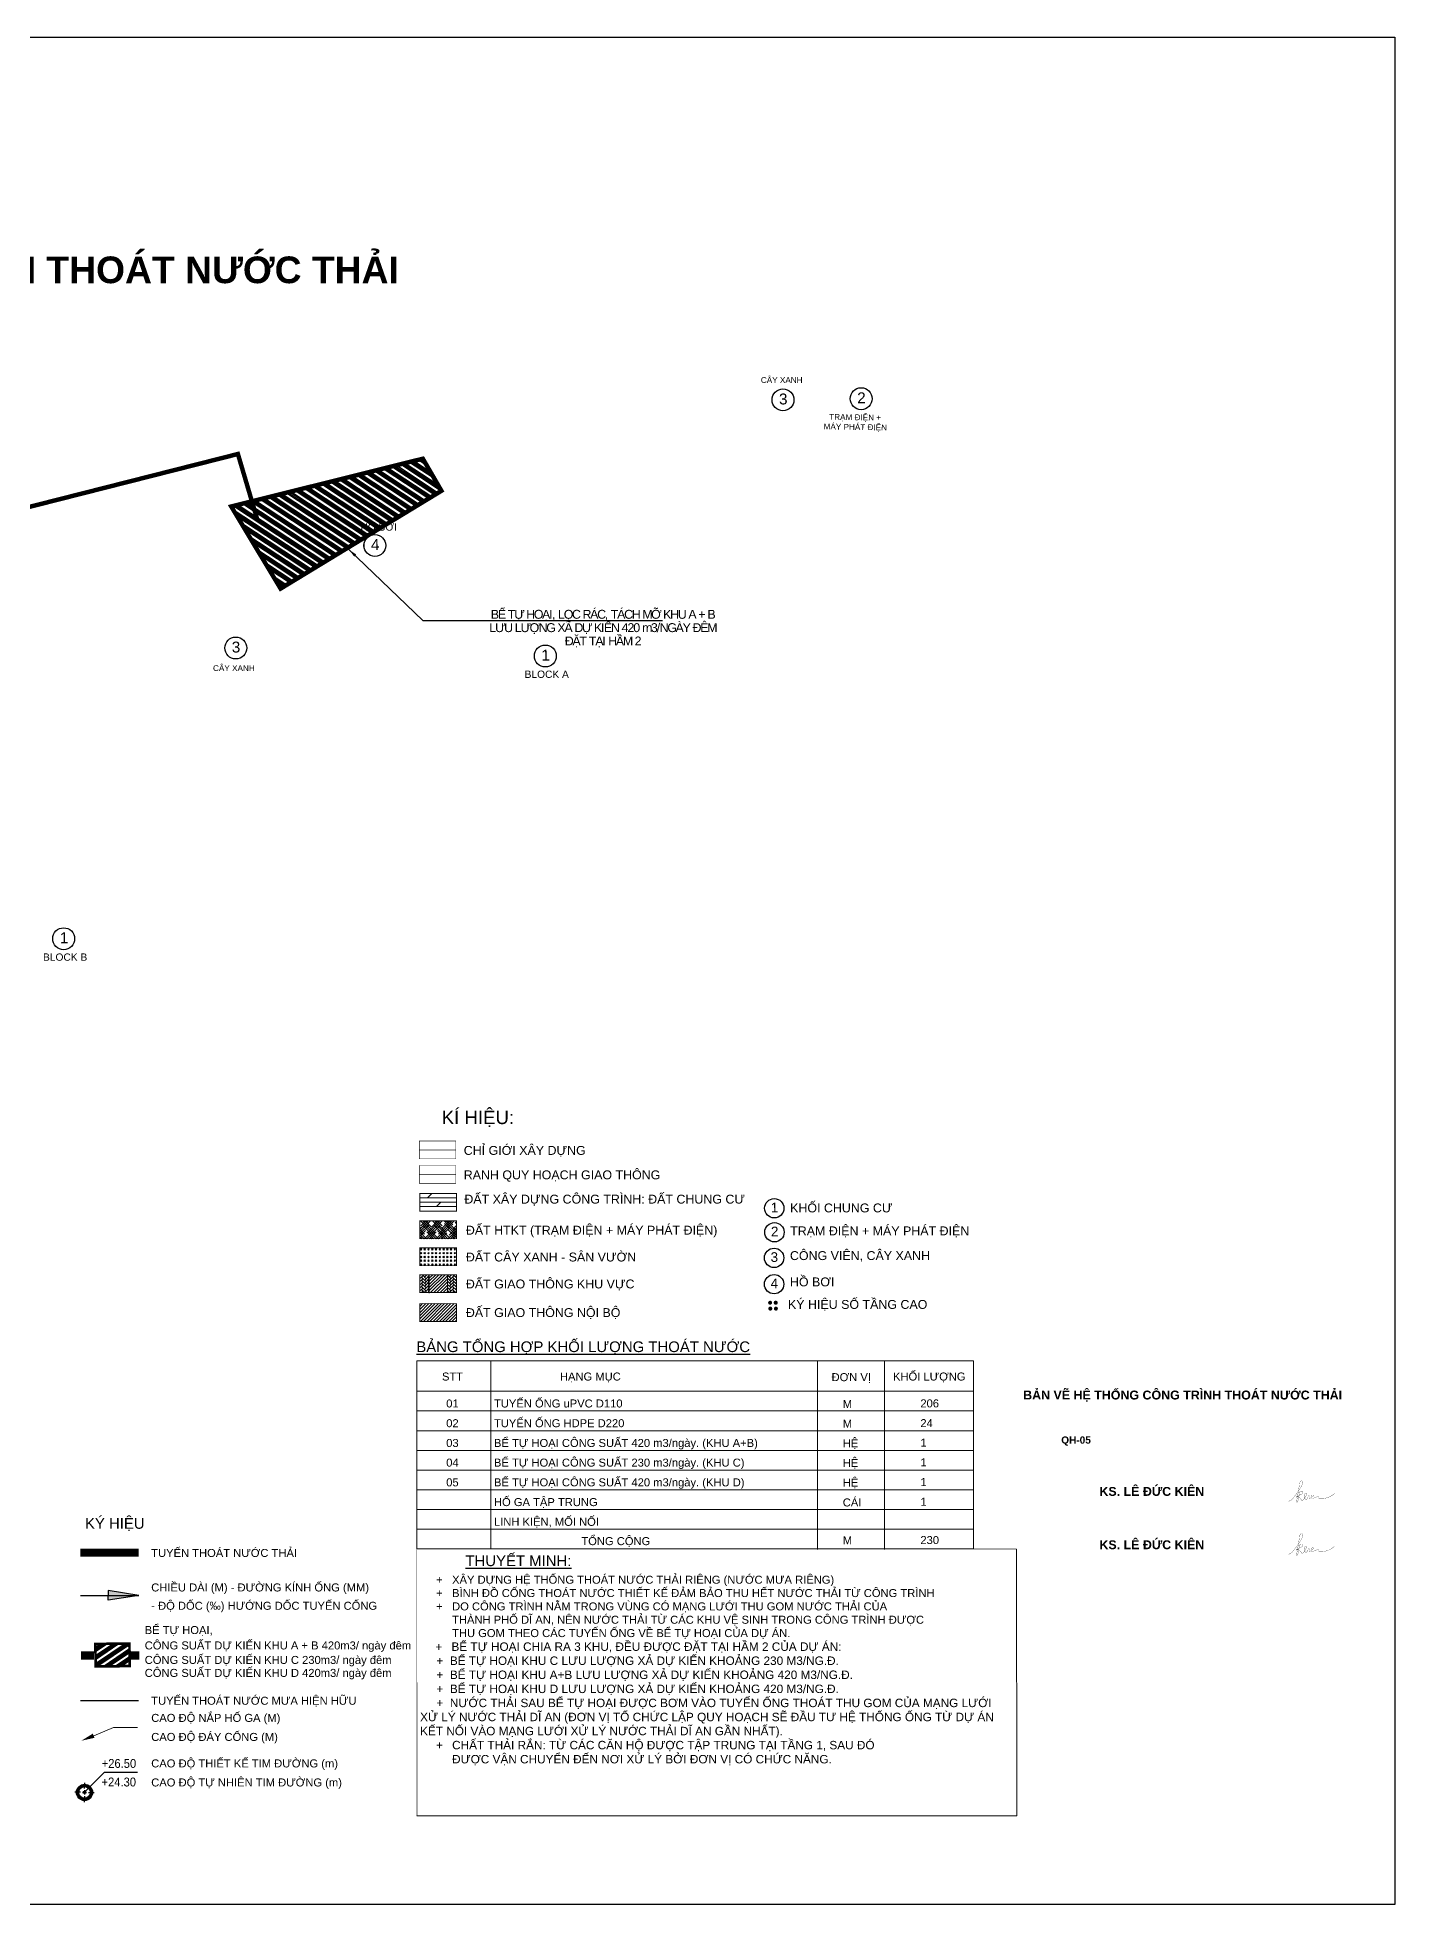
# Model space of a CAD drawing. Header units: metres. Extents: x 612567 to 612864, y 1207716 to 1207926.
# Drawn here: x 612710.9 to 612863.5, y 1207715.5 to 1207925.5 of the extents above; entities that cross this region are included whole.
import ezdxf
from ezdxf.enums import TextEntityAlignment as Align

# ---------------------------------------------------------------- set-up
doc = ezdxf.new("R2010")
doc.units = ezdxf.units.M
doc.header["$MEASUREMENT"] = 0
doc.set_wipeout_variables(frame=1)
for name, pattern in [('3-1', [4, 3, -1]), ('ACAD_ISO02W100', [15, 12, -3]), ('Dash', [6.35, 3.175, -3.175]), ('DASHDOT', [1, 0.5, -0.25, 0, -0.25]), ('DASHDOT2', [0.5, 0.25, -0.125, 0, -0.125]), ('DASHDOTX2', [2, 1, -0.5, 0, -0.5]), ('HIDDEN2', [4.7625, 3.175, -1.5875])]:
    doc.linetypes.add(name, pattern=pattern)
for name, color, linetype in [('0-Frame-text', 7, 'Continuous'), ('02-TEXT', 7, 'Continuous'), ('3_Heavy line', 3, 'Continuous'), ('5L', 1, 'Continuous'), ('@.TUYEN TN MƯA', 4, 'DASHDOT'), ('@.TUYEN TN THAI', 7, 'DASHDOTX2'), ('BO VIA', 7, 'Continuous'), ('CD-LINE', 1, 'Continuous'), ('CHU', 7, 'Continuous'), ('GT-MCN', 7, 'Continuous'), ('KHUNG LUI CONG TRINH', 7, 'Continuous'), ('MuiTen', 255, 'Continuous'), ('TAD - TEXT', 7, 'Continuous'), ('Text_GT', 4, 'Continuous'), ('TT.TAD - LANDMARK', 6, 'Continuous'), ('TT.TAD - LANDSCAPE - HATCH', 254, 'Continuous'), ('XREF-KHUNG A2-Songhong$0$TEXT KHUNG', 7, 'Continuous')]:
    doc.layers.add(name, color=color, linetype=linetype)
for name, color, linetype, lineweight in [('00-HACTH', 8, 'Continuous', 5), ('CDDinh', 1, 'Continuous', 15), ('E-04', 252, '04DH', 5), ('GACH LAT', 8, 'Continuous', 5), ('IfcAnnotation', 7, 'Continuous', 5), ('Level 3', 7, 'Continuous', 0), ('QH', 5, '3-1', 30), ('QH_DAT_Cayxanhhanche', 94, 'ACAD_ISO02W100', 13), ('QH_DAT_CTHTKT_DuongGT', 251, 'ACAD_ISO02W100', 20), ('QH_DAT_CTHTKT_Hatangkhac', 199, 'ACAD_ISO02W100', 9), ('QH_DAT_NO_Nhaochungcu', 40, 'ACAD_ISO02W100', 13), ('QHDH_DAT_CTHTKT_DuongGT_CH', 251, 'ACAD_ISO02W100', 20)]:
    doc.layers.add(name, color=color, linetype=linetype, lineweight=lineweight)
doc.styles.add('arial', font='arial.ttf')
doc.styles.add('Khung ten 25062008$0$arial', font='arialbd.ttf', dxfattribs={"height": 2.5})
doc.styles.get("Standard").update_dxf_attribs({"font": 'arial.ttf'})
doc.styles.add('VNIHC', font='')
doc.styles.add('XREF-KHUNG A2-Songhong$0$XR KHUNG 4TO A0 NOI DAI$0$Khung ten 25062008$0$arial', font='arialbd.ttf', dxfattribs={"height": 2.5})
doc.styles.get('VNIHC').set_extended_font_data('VNI-Helve-Condense')
doc.linetypes.add('04DH', pattern='A,15.184282,-3.785163,0.245393,-3.754607,0.245393,-3.785163,15.184282,-3.88722,["0,4kV",VNIHC,S=6,R=0,X=0,Y=-3],-22.15922', length=68.230723)
doc.linetypes.add('TRACKS', pattern='A,0.15,[130,ltypeshp.shx,S=0.25,R=0,X=0,Y=0],0.15', length=0.3)
doc.dimstyles.get("Standard").update_dxf_attribs({"dimtxt": 0.18, "dimasz": 0.18, "dimexe": 0.18, "dimexo": 0.0625, "dimgap": 0.09, "dimtad": 0, "dimtih": 1, "dimtoh": 1, "dimdec": 4, "dimzin": 0, "dimdsep": 46, "dimtxsty": 'Standard', "dimcen": 0.09, "dimadec": 0, "dimazin": 0, "dimtfac": 1, "dimtdec": 4, "dimtofl": 0, "dimtmove": 0, "dimatfit": 3, "dimfxl": 1, "dimtolj": 1, "dimtzin": 0, "dimarcsym": 0})
pattern_1 = [(45, (-613713.7546, -1204723.17035), (-0.176776695297, 0.176776695297), [])]
pattern_2 = [(45, (-194.52898, -2.8142), (0, 0.34745427), [0.7370618, -0.2456873]), (135, (-194.35525, -2.64048), (3e-17, 0.34745427), [0.7370618, -0.2456873])]

# ---------------------------------------------------------------- blocks, each defined once
blk = doc.blocks.new('TEN HANG MUC')
at = {"color": 6}
blk.add_wipeout([(2345, 1911), (1660, 2528), (786, 2917), (19, 3016), (-923, 2865), (-1651, 2509), (-2252, 1976), (-2569, 1533), (-2837, 936), (-2949, 453), (-2970, -243), (-2929, -539), (-2770, -1090), (-2597, -1452), (-2206, -1997), (-1798, -2371), (-1275, -2690), (-877, -2847), (-443, -2948), (19, -2984), (679, -2910), (1121, -2774), (1620, -2521), (2070, -2173), (2418, -1785), (2615, -1487), (2815, -1069), (2950, -625), (3019, 16), (2939, 706), (2780, 1190), (2523, 1668)], dxfattribs=at).dxf.layer = '02-TEXT'
at = {"layer": '02-TEXT', "color": 6}
blk.add_circle((19, 16), 3000, dxfattribs=at)
at = {"layer": '02-TEXT', "color": 6, "linetype": 'Continuous', "style": 'arial'}
blk.add_attdef('A', text='', height=3000, dxfattribs=at).set_placement((100, -1243), align=Align.CENTER)
blk = doc.blocks.new('5E45666')
at = {"layer": 'GACH LAT'}
h = blk.add_hatch(dxfattribs=at)
h.set_pattern_fill('AR-HBONE', color=256, scale=0.002418)
h.set_pattern_definition(pattern_2)
h.paths.add_polyline_path([(2.99, 13.91), (1.98, 13.91), (1.98, 11.91), (2.99, 11.91)])
h = blk.add_hatch(dxfattribs=at)
h.set_pattern_fill('AR-HBONE', color=256, scale=0.002418)
h.set_pattern_definition(pattern_2)
h.paths.add_polyline_path([(6.04, 13.91), (5.03, 13.91), (5.03, 11.91), (6.04, 11.91)])
at = {"layer": 'QH_DAT_Cayxanhhanche'}
h = blk.add_hatch(dxfattribs=at)
h.set_pattern_fill('GOST_GLASS', color=256, scale=0.05)
h.set_pattern_definition([(45, (-613713.7546, -1204723.17035), (0.42426406871, 0), [0.25, -0.35]), (45, (-613713.64853, -1204723.17035), (0.42426406871, 0), [0.1, -0.5]), (45, (-613713.7546, -1204723.06428), (0.42426406871, 0), [0.1, -0.5])])
h.paths.add_polyline_path([(6.04, 14.93), (1.93, 14.93), (1.93, 16.94), (6.04, 16.94)])
at = {"layer": 'QH_DAT_CTHTKT_DuongGT', "linetype": 'Continuous'}
h = blk.add_hatch(dxfattribs=at)
h.set_pattern_fill('ANSI31', color=256, scale=2)
h.set_pattern_definition(pattern_1)
h.paths.add_polyline_path([(2.99, 13.91), (2.99, 11.91), (5.03, 11.91), (5.03, 13.91)])
h = blk.add_hatch(dxfattribs=at)
h.set_pattern_fill('ANSI31', color=256, scale=2)
h.set_pattern_definition(pattern_1)
h.paths.add_polyline_path([(1.93, 10.66), (1.93, 8.65), (6.04, 8.65), (6.04, 10.66)])
at = {"layer": 'QH_DAT_CTHTKT_Hatangkhac', "linetype": 'Continuous', "ltscale": 0.01}
h = blk.add_hatch(dxfattribs=at)
h.set_pattern_fill('HOUND', color=256, scale=3, angle=45)
h.set_pattern_definition([(45, (-613713.7546, -1204720.14355), (0.397747564417, 0.662912607362), [3, -1.5]), (135, (-613713.7546, -1204720.14355), (0.397747564417, -0.662912607362), [3, -1.5])])
h.paths.add_polyline_path([(6.04, 17.96), (1.93, 17.96), (1.93, 19.96), (6.04, 19.96)])
at = {"layer": 'QH_DAT_NO_Nhaochungcu', "linetype": 'Continuous'}
h = blk.add_hatch(dxfattribs=at)
h.set_pattern_fill('DOLMIT', color=256, scale=2, style=0)
h.set_pattern_definition([(0, (-613713.7546, -1204721.4754), (0, 0.5), []), (45, (-613713.7546, -1204721.4754), (-0.9999999983, 0.9999999983), [0.7071067812, -1.4142135624])])
h.paths.add_polyline_path([(6.04, 21.04), (1.93, 21.04), (1.93, 23.05), (6.04, 23.05)])
at = {"color": 4, "linetype": 'Continuous', "ltscale": 5, "const_width": 0.227, "elevation": 11.55, "flags": 128}
for points in [[(41.21, 10.77, 1), (41.43, 10.75, 1)], [(41.84, 10.77, 1), (42.07, 10.75, 1)], [(41.23, 10.11, 1), (41.45, 10.09, 1)], [(41.86, 10.1, 1), (42.08, 10.09, 1)]]:
    blk.add_lwpolyline(points, format="xyb", close=True, dxfattribs=at)
at = {"layer": '00-HACTH', "elevation": -0.2}
for points in [[(2.99, 13.85), (2.99, 11.85)], [(5.03, 13.91), (5.03, 11.91)]]:
    blk.add_lwpolyline(points, dxfattribs=at)
at = {"layer": 'KHUNG LUI CONG TRINH', "linetype": 'Dash', "lineweight": 25, "ltscale": 0.1, "const_width": 0.1}
blk.add_lwpolyline([(1.86, 27.94), (5.97, 27.94)], dxfattribs=at)
at = {"layer": 'QH', "linetype": 'ACAD_ISO02W100', "ltscale": 0.1, "const_width": 0.106}
blk.add_lwpolyline([(1.86, 25.2), (5.97, 25.2)], dxfattribs=at)
at = {"layer": 'QH_DAT_Cayxanhhanche', "ltscale": 0.075, "const_width": 0.1}
blk.add_lwpolyline([(6.04, 14.93), (1.93, 14.93), (1.93, 16.94), (6.04, 16.94)], close=True, dxfattribs=at)
at = {"layer": 'QH_DAT_CTHTKT_Hatangkhac', "ltscale": 0.075, "const_width": 0.1, "elevation": 0.2}
blk.add_lwpolyline([(6.04, 17.96), (1.93, 17.96), (1.93, 19.96), (6.04, 19.96)], close=True, dxfattribs=at)
at = {"layer": 'QH_DAT_NO_Nhaochungcu', "linetype": 'HIDDEN2', "ltscale": 0.3, "const_width": 0.1}
blk.add_lwpolyline([(6.04, 21.04), (1.93, 21.04), (1.93, 23.05), (6.04, 23.05)], close=True, dxfattribs=at)
at = {"layer": 'QHDH_DAT_CTHTKT_DuongGT_CH', "ltscale": 0.05, "const_width": 0.1, "elevation": -0.2}
for points in [[(6.04, 11.91), (1.93, 11.91), (1.93, 13.91), (6.04, 13.91)], [(6.04, 8.65), (1.93, 8.65), (1.93, 10.66), (6.04, 10.66)]]:
    blk.add_lwpolyline(points, close=True, dxfattribs=at)
at = {"layer": 'TT.TAD - LANDSCAPE - HATCH', "color": 0, "linetype": 'Continuous', "const_width": 0.0605}
for points in [[(5.97, 26.94), (1.86, 26.94), (1.86, 28.94), (5.97, 28.94)], [(5.97, 24.19), (1.86, 24.19), (1.86, 26.2), (5.97, 26.2)]]:
    blk.add_lwpolyline(points, close=True, dxfattribs=at)
at = {"layer": 'TT.TAD - LANDMARK', "linetype": 'Continuous', "xscale": 0.0003627272727272727, "yscale": 0.0003627272727272727, "zscale": 0.0003627272727272727, "rotation": 0.8617172174704556}
for p, values in [((41.78, 21.38, 11.55), {'A': '1'}), ((41.76, 15.8, 11.55), {'A': '3'})]:
    blk.add_blockref('TEN HANG MUC', p, dxfattribs=at).add_auto_attribs(values)
at = {"layer": 'TAD - TEXT', "linetype": 'Continuous', "ltscale": 5, "style": 'arial'}
for s, p in [('CHỈ GIỚI XÂY DỰNG', (6.86, 27.39)), ('RANH QUY HOẠCH GIAO THÔNG', (6.86, 24.64)), ('ĐẤT HTKT (TRẠM ĐIỆN + MÁY PHÁT ĐIỆN)', (7.1, 18.42)), ('ĐẤT CÂY XANH - SÂN VƯỜN', (7.1, 15.4, -0.2)), ('ĐẤT GIAO THÔNG KHU VỰC', (7.1, 12.37, -0.2)), ('KÝ HIỆU SỐ TẦNG CAO', (43.33, 10.07, 11.55)), ('ĐẤT GIAO THÔNG NỘI BỘ', (7.1, 9.15, -0.2))]:
    blk.add_text(s, height=1, dxfattribs=at).set_placement(p)
at = {"layer": 'TAD - TEXT', "linetype": 'Continuous', "ltscale": 5, "attachment_point": 1, "style": 'arial'}
for s, insert, char_height, width in [('KÍ HIỆU: ', (4.38, 32.35), 1.5, 30.7682), ('ĐẤT XÂY DỰNG CÔNG TRÌNH: ĐẤT CHUNG CƯ ', (6.93, 22.91), 1, 33.6819)]:
    blk.add_mtext(s, dxfattribs=dict(at, insert=insert, char_height=char_height, width=width))
at = {"layer": 'TT.TAD - LANDMARK', "linetype": 'Continuous', "xscale": 0.0003627272727272727, "yscale": 0.0003627272727272727, "zscale": 0.0003627272727272727, "rotation": 0.8617172174704556}
blk.add_blockref('TEN HANG MUC', (41.76, 12.84, 11.55), dxfattribs=at).add_auto_attribs({'A': '4'})
at = {"layer": 'TAD - TEXT', "linetype": 'Continuous', "ltscale": 5, "style": 'arial'}
for s, p in [('KHỐI CHUNG CƯ', (43.57, 20.92, 11.55)), ('CÔNG VIÊN, CÂY XANH', (43.55, 15.56, 11.55))]:
    blk.add_text(s, height=1, dxfattribs=at).set_placement(p)
at = {"layer": 'TT.TAD - LANDMARK', "linetype": 'Continuous', "xscale": 0.0003627272727272727, "yscale": 0.0003627272727272727, "zscale": 0.0003627272727272727, "rotation": 0.8617172174704556}
blk.add_blockref('TEN HANG MUC', (41.8, 18.68, 11.55), dxfattribs=at).add_auto_attribs({'A': '2'})
at = {"layer": 'TAD - TEXT', "linetype": 'Continuous', "ltscale": 5, "style": 'arial'}
blk.add_text('HỒ BƠI', height=1, dxfattribs=at).set_placement((43.55, 12.6, 11.55))
blk.add_text('TRẠM ĐIỆN + MÁY PHÁT ĐIỆN', height=1, dxfattribs=at).set_placement((43.58, 18.34, 11.55))
blk = doc.blocks.new('dinh')
at = {"linetype": 'Continuous'}
h = blk.add_hatch(color=8, dxfattribs=at)
h.paths.add_polyline_path([(-2.3, 0), (-1.66, 0, -0.414214), (0, 1.66), (0, 2.3, 0.414214)])
h.paths.add_polyline_path([(0, -1.66), (0, -2.3, 0.414214), (2.3, 0), (1.66, 0, -0.414214)])
h = blk.add_hatch(color=170, dxfattribs=at)
edge = h.paths.add_edge_path()
edge.add_arc((0, 0), 0.356, 0, 360)
at = {"layer": 'Text_GT', "linetype": 'Continuous'}
for points in [[(-1.66, 0), (-2.3, 0, 0.414214), (0, -2.3), (0, -1.66, -0.414214)], [(1.66, 0), (2.3, 0, 0.414214), (0, 2.3), (0, 1.66, -0.414214)]]:
    blk.add_hatch(color=8, dxfattribs=at).paths.add_polyline_path(points)
at = {"linetype": 'Continuous'}
blk.add_circle((0, 0), 0.356, dxfattribs=at)
at = {"layer": 'Text_GT', "ltscale": 0.5}
for p, q in [((-1.11, 0), (-2.76, 0)), ((-0.6, 0), (0.6, 0)), ((0, 1.11), (0, 2.76)), ((0, 0.6), (0, -0.6)), ((1.11, 0), (2.76, 0)), ((0, -1.11), (0, -2.76))]:
    blk.add_line(p, q, dxfattribs=at)
at = {"layer": 'Text_GT', "color": 170, "linetype": 'Continuous', "const_width": 0.12, "flags": 128}
blk.add_lwpolyline([(-2.3, 0, 1), (2.3, 0, 1)], format="xyb", close=True, dxfattribs=at)
at = {"layer": 'Text_GT', "color": 1, "ltscale": 0.5}
blk.add_circle((0, 0), 2.3, dxfattribs=at)
at = {"layer": 'Text_GT', "color": 10, "ltscale": 0.5}
blk.add_circle((0, 0), 1.66, dxfattribs=at)
blk = doc.blocks.new('DDSFGFD')
at = {"layer": '@.TUYEN TN THAI', "linetype": 'Continuous', "ltscale": 2}
h = blk.add_hatch(dxfattribs=at)
h.set_pattern_fill('ANSI34', color=170, scale=6.78334, angle=-101.866)
h.set_pattern_definition([(303.13401271, (-7684637.783, 5471347.116), (4.2602481953, 2.780826025), []), (303.13401271, (-7684638.03, 5471345.9423), (4.2602481953, 2.780826025), []), (303.13401271, (-7684638.2764, 5471344.769), (4.2602481953, 2.780826025), []), (303.13401271, (-7684638.523, 5471343.5953), (4.2602481953, 2.780826025), [])])
h.paths.add_polyline_path([(433579.8, 1203024.1), (433579.8, 1203050.1), (433562.6, 1203050.1), (433562.6, 1203024.1)])
at = {"color": 170, "linetype": 'DASHDOT2', "ltscale": 3, "const_width": 2}
blk.add_lwpolyline([(433562.6, 1203050.1), (433562.6, 1203024.1), (433579.8, 1203024.1), (433579.8, 1203050.1)], close=True, dxfattribs=at)
blk = doc.blocks.new('fbf')
at = {"layer": 'TT.TAD - LANDMARK', "linetype": 'Continuous', "xscale": 0.0004103999999999999, "yscale": 0.0004103999999999999, "zscale": 0.0004103999999999999, "rotation": 0.8617172174704556}
for p, values in [((614222.44, 1204892.22), {'A': '3'}), ((614231.23, 1204892.35, 98), {'A': '2'}), ((614176.54, 1204875.84, 98), {'A': '4'}), ((614160.89, 1204864.32), {'A': '3'}), ((614195.71, 1204863.42, 98), {'A': '1'}), ((614141.54, 1204831.62, 98), {'A': '1'})]:
    blk.add_blockref('TEN HANG MUC', p, dxfattribs=at).add_auto_attribs(values)
at = {"layer": 'TAD - TEXT', "linetype": 'Continuous', "ltscale": 5, "style": 'arial'}
for s, height, p in [('CÂY XANH', 0.657, (614219.96, 1204894.13, 78.4)), ('HỒ BƠI', 0.821, (614174.92, 1204877.52, 98)), ('CÂY XANH', 0.657, (614158.34, 1204861.73, 78.4)), ('BLOCK A', 0.821, (614193.39, 1204860.96, 98)), ('BLOCK B', 0.821, (614139.22, 1204829.15, 98))]:
    blk.add_text(s, height=height, dxfattribs=at).set_placement(p)
at = {"layer": 'TAD - TEXT', "insert": (614224.02, 1204890.71), "char_height": 0.6566, "width": 13.0364, "attachment_point": 1, "rotation": 359.056, "style": 'arial'}
blk.add_mtext('\\pi3.63656;TRẠM ĐIỆN +\\P\\pi3.02202;MÁY PHÁT ĐIỆN', dxfattribs=at)
blk = doc.blocks.new('HỆ THỐNG NƯỚC THẢI')
at = {"layer": '@.TUYEN TN THAI', "linetype": 'Continuous', "ltscale": 2}
h = blk.add_hatch(dxfattribs=at)
h.set_pattern_fill('ANSI34', color=170, angle=-78.3651092)
h.paths.add_polyline_path([(612732.66, 1207872.76), (612754.21, 1207878.13), (612756.3, 1207874.52), (612738.21, 1207863.52)])
h.paths.add_polyline_path([(612613.72, 1207782.87), (612619.9, 1207784.45), (612622.72, 1207773.4), (612615.39, 1207771.48)])
h.paths.add_polyline_path([(612611.09, 1207798.08), (612617.44, 1207799.62), (612621.03, 1207785.07), (612613.61, 1207783.27)])
at = {"layer": '@.TUYEN TN THAI', "color": 170, "const_width": 0.5, "flags": 128}
blk.add_lwpolyline([(612735.61, 1207871.22), (612733.41, 1207878.66), (612607.23, 1207846.66)], dxfattribs=at)
at = {"layer": '@.TUYEN TN THAI', "color": 170, "const_width": 0.5, "elevation": 0, "flags": 128}
blk.add_lwpolyline([(612732.66, 1207872.76), (612754.21, 1207878.13), (612756.3, 1207874.52), (612738.21, 1207863.52)], close=True, dxfattribs=at)
at = {"layer": 'E-04', "color": 7, "insert": (612774.43, 1207859.02), "char_height": 1, "width": 39.8939, "attachment_point": 5, "line_spacing_factor": 0.9, "style": 'arial', "bg_fill": 2}
blk.add_mtext('{\\T0.8;BỂ TỰ HOẠI, LỌC RÁC, TÁCH MỠ KHU A + B\\PLƯU LƯỢNG XÃ DỰ KIẾN 420 m3/NGÀY ĐÊM\\PĐẶT TẠI HẦM 2}', dxfattribs=at)
at = {"color": 7, "linetype": 'ByBlock'}
blk.add_leader([(612745.89, 1207867.92), (612754.22, 1207859.93), (612781.15, 1207859.93)], dimstyle='Standard', override={"dimasz": 1}, dxfattribs=at)

msp = doc.modelspace()

# ---------------------------------------------------------------- linework, layer by layer
at = {"layer": '3_Heavy line', "color": 160, "linetype": 'Continuous', "const_width": 0.0252, "flags": 128}
for points in [[(612851.59, 1207760.88, 0.044334), (612851.85, 1207761, 0.075255), (612851.98, 1207761.11, 0.004913), (612852.17, 1207761.33, 0.018079), (612852.22, 1207761.39, 0.002496), (612852.44, 1207761.69, 0.006902), (612852.52, 1207761.8, 0.001748), (612852.6, 1207761.92, -0.00117), (612852.73, 1207762.11, -0.007074), (612852.85, 1207762.28, 0.006492), (612852.98, 1207762.47, 0.051453), (612853.04, 1207762.57, 0.025534), (612853.12, 1207762.8, 0.058303), (612853.15, 1207762.95, 0.064226), (612853.14, 1207763.08, 0.108536), (612853.09, 1207763.18, 0.245903), (612853.05, 1207763.2, 0.152752), (612853, 1207763.19, 0.0745), (612852.93, 1207763.12, 0.043187), (612852.84, 1207762.98, 0.078272), (612852.81, 1207762.89, 0.018115), (612852.79, 1207762.71, -0.017687), (612852.77, 1207762.53, -0.000619), (612852.68, 1207761.96, -0.002945), (612852.66, 1207761.84, -0.000393), (612852.62, 1207761.63, 0.000329), (612852.58, 1207761.38, 0.000886), (612852.54, 1207761.16, 0.001568), (612852.52, 1207761.03, 0.022704), (612852.51, 1207760.99, 0.005447), (612852.5, 1207760.84, 0.021671), (612852.5, 1207760.77, 0.058331), (612852.51, 1207760.74, 0.540144), (612852.53, 1207760.74, 0.088891), (612852.58, 1207760.8, 0.022371), (612852.61, 1207760.84, 0.028919), (612852.62, 1207760.88, 0.026107), (612852.65, 1207760.99, 0.008418), (612852.72, 1207761.32, 0.022579), (612852.76, 1207761.55, -0.024923), (612852.79, 1207761.76, -0.058548), (612852.83, 1207761.88, -0.07425), (612852.88, 1207761.97, -0.111851), (612852.93, 1207762, -0.070368), (612853.03, 1207762.03, -0.090912), (612853.12, 1207762.02, -0.180783), (612853.16, 1207761.99, -0.137714), (612853.18, 1207761.95, -0.077158), (612853.17, 1207761.87, -0.067829), (612853.13, 1207761.76, -0.095257), (612853.08, 1207761.7, -0.048865), (612852.96, 1207761.63, -0.020099), (612852.67, 1207761.5, -0.038098), (612852.5, 1207761.44, 0.107022), (612852.45, 1207761.41, 1.011043), (612852.5, 1207761.35, -0.27021), (612852.66, 1207761.37, -0.0336), (612852.79, 1207761.31, -0.069961), (612852.85, 1207761.27, -0.02544), (612852.89, 1207761.22, -0.010409), (612853, 1207761.09, -0.043018), (612853.04, 1207761.02, 0.068903), (612853.08, 1207760.97, 0.26305), (612853.11, 1207760.96, 0.106516), (612853.19, 1207761, 0.080478), (612853.29, 1207761.1, 0.022349), (612853.57, 1207761.54, 0.009673), (612853.66, 1207761.69, 0.073376), (612853.66, 1207761.71, 0.330784), (612853.66, 1207761.72, 0.040621), (612853.59, 1207761.75, 0.468883), (612853.35, 1207761.6, 0.213065), (612853.49, 1207761.09, 0.022161), (612853.54, 1207761.04, 0.245558), (612853.55, 1207761.04, 0.153085), (612853.56, 1207761.05, 0.018529), (612853.66, 1207761.16, 0.161373), (612853.77, 1207761.42, -0.415065), (612853.86, 1207761.5, -0.115323), (612853.89, 1207761.49, -0.084868), (612853.91, 1207761.47, -0.351259), (612853.91, 1207761.37, 0.241621), (612853.89, 1207761.23, 0.030708), (612853.91, 1207761.18, 0.244647), (612853.92, 1207761.17, 0.153965), (612853.94, 1207761.17, 0.037462), (612854.02, 1207761.22, 0.017021), (612854.14, 1207761.3, 0.01288), (612854.29, 1207761.42, 0.024258), (612854.36, 1207761.48, 0.04155), (612854.39, 1207761.52, 0.454416), (612854.38, 1207761.57, 0.161541), (612854.26, 1207761.59, 0.092631), (612854.19, 1207761.56, 0.133223), (612854.15, 1207761.53, 0.058382), (612854.13, 1207761.48, 0.031134), (612854.11, 1207761.39, 0.058644), (612854.1, 1207761.27, 0.126809), (612854.12, 1207761.21, 0.220272), (612854.19, 1207761.17, 0.129804), (612854.32, 1207761.19, 0.005531), (612854.47, 1207761.25, -0.006149), (612854.59, 1207761.3, -0.00073), (612854.72, 1207761.36, 0.000893), (612854.83, 1207761.4, 0.033207), (612854.89, 1207761.43, -0.045321), (612854.93, 1207761.44, -0.383917), (612854.94, 1207761.44, -0.063368), (612854.97, 1207761.35, -0.28021), (612854.94, 1207761.27, 0.582091), (612854.95, 1207761.21, 0.049358), (612854.98, 1207761.2, 0.01824), (612855.07, 1207761.19, 0.014364), (612855.1, 1207761.19, 0.002033), (612855.31, 1207761.19, 0.101755), (612856.04, 1207761.32, 0.089783), (612856.75, 1207761.76)], [(612851.59, 1207754.92, 0.044334), (612851.85, 1207755.05, 0.075255), (612851.98, 1207755.16, 0.004913), (612852.17, 1207755.38, 0.018079), (612852.22, 1207755.44, 0.002496), (612852.44, 1207755.74, 0.006902), (612852.52, 1207755.85, 0.001748), (612852.6, 1207755.97, -0.00117), (612852.73, 1207756.16, -0.007074), (612852.85, 1207756.33, 0.006492), (612852.98, 1207756.52, 0.051453), (612853.04, 1207756.62, 0.025534), (612853.12, 1207756.85, 0.058303), (612853.15, 1207757, 0.064226), (612853.14, 1207757.13, 0.108536), (612853.09, 1207757.23, 0.245903), (612853.05, 1207757.25, 0.152752), (612853, 1207757.24, 0.0745), (612852.93, 1207757.17, 0.043187), (612852.84, 1207757.03, 0.078272), (612852.81, 1207756.94, 0.018115), (612852.79, 1207756.76, -0.017687), (612852.77, 1207756.58, -0.000619), (612852.68, 1207756, -0.002945), (612852.66, 1207755.88, -0.000393), (612852.62, 1207755.68, 0.000329), (612852.58, 1207755.43, 0.000886), (612852.54, 1207755.21, 0.001568), (612852.52, 1207755.08, 0.022704), (612852.51, 1207755.04, 0.005447), (612852.5, 1207754.89, 0.021671), (612852.5, 1207754.82, 0.058331), (612852.51, 1207754.79, 0.540144), (612852.53, 1207754.79, 0.088891), (612852.58, 1207754.85, 0.022371), (612852.61, 1207754.89, 0.028919), (612852.62, 1207754.93, 0.026107), (612852.65, 1207755.04, 0.008418), (612852.72, 1207755.37, 0.022579), (612852.76, 1207755.6, -0.024923), (612852.79, 1207755.81, -0.058548), (612852.83, 1207755.93, -0.07425), (612852.88, 1207756.02, -0.111851), (612852.93, 1207756.05, -0.070368), (612853.03, 1207756.08, -0.090912), (612853.12, 1207756.07, -0.180783), (612853.16, 1207756.04, -0.137714), (612853.18, 1207756, -0.077158), (612853.17, 1207755.92, -0.067829), (612853.13, 1207755.81, -0.095257), (612853.08, 1207755.75, -0.048865), (612852.96, 1207755.68, -0.020099), (612852.67, 1207755.55, -0.038098), (612852.5, 1207755.49, 0.107022), (612852.45, 1207755.46, 1.011043), (612852.5, 1207755.4, -0.27021), (612852.66, 1207755.42, -0.0336), (612852.79, 1207755.36, -0.069961), (612852.85, 1207755.32, -0.02544), (612852.89, 1207755.27, -0.010409), (612853, 1207755.14, -0.043018), (612853.04, 1207755.07, 0.068903), (612853.08, 1207755.02, 0.26305), (612853.11, 1207755.01, 0.106516), (612853.19, 1207755.05, 0.080478), (612853.29, 1207755.15, 0.022349), (612853.57, 1207755.59, 0.009673), (612853.66, 1207755.74, 0.073376), (612853.66, 1207755.76, 0.330784), (612853.66, 1207755.77, 0.040621), (612853.59, 1207755.8, 0.468883), (612853.35, 1207755.65, 0.213065), (612853.49, 1207755.14, 0.022161), (612853.54, 1207755.09, 0.245558), (612853.55, 1207755.09, 0.153085), (612853.56, 1207755.1, 0.018529), (612853.66, 1207755.21, 0.161373), (612853.77, 1207755.47, -0.415065), (612853.86, 1207755.55, -0.115323), (612853.89, 1207755.54, -0.084868), (612853.91, 1207755.52, -0.351259), (612853.91, 1207755.42, 0.241621), (612853.89, 1207755.28, 0.030708), (612853.91, 1207755.23, 0.244647), (612853.92, 1207755.22, 0.153965), (612853.94, 1207755.22, 0.037462), (612854.02, 1207755.27, 0.017021), (612854.14, 1207755.35, 0.01288), (612854.29, 1207755.47, 0.024258), (612854.36, 1207755.53, 0.04155), (612854.39, 1207755.57, 0.454416), (612854.38, 1207755.62, 0.161541), (612854.26, 1207755.64, 0.092631), (612854.19, 1207755.61, 0.133223), (612854.15, 1207755.58, 0.058382), (612854.13, 1207755.53, 0.031134), (612854.11, 1207755.44, 0.058644), (612854.1, 1207755.32, 0.126809), (612854.12, 1207755.26, 0.220272), (612854.19, 1207755.22, 0.129804), (612854.32, 1207755.24, 0.005531), (612854.47, 1207755.3, -0.006149), (612854.59, 1207755.35, -0.00073), (612854.72, 1207755.4, 0.000893), (612854.83, 1207755.45, 0.033207), (612854.89, 1207755.48, -0.045321), (612854.93, 1207755.49, -0.383917), (612854.94, 1207755.49, -0.063368), (612854.97, 1207755.4, -0.28021), (612854.94, 1207755.32, 0.582091), (612854.95, 1207755.26, 0.049358), (612854.98, 1207755.25, 0.01824), (612855.07, 1207755.24, 0.014364), (612855.1, 1207755.24, 0.002033), (612855.31, 1207755.24, 0.101755), (612856.04, 1207755.37, 0.089783), (612856.75, 1207755.81)]]:
    msp.add_lwpolyline(points, format="xyb", dxfattribs=at)
at = {"layer": 'Defpoints', "color": 7, "true_color": 0xffffff}
msp.add_lwpolyline([(612863.52, 1207715.52), (612566.52, 1207715.52), (612566.52, 1207925.52), (612863.52, 1207925.52)], close=True, dxfattribs=at)
at = {"layer": 'IfcAnnotation'}
for points in [[(612753.53, 1207773.26), (612816.14, 1207773.26), (612816.14, 1207776.67), (612753.53, 1207776.67)], [(612753.53, 1207768.82), (612816.14, 1207768.82), (612816.14, 1207771.04), (612753.53, 1207771.04)], [(612753.53, 1207764.39), (612816.14, 1207764.39), (612816.14, 1207768.82), (612753.53, 1207768.82)], [(612753.53, 1207766.61), (612816.14, 1207766.61), (612816.14, 1207768.82), (612753.53, 1207768.82)], [(612753.53, 1207762.17), (612816.14, 1207762.17), (612816.14, 1207764.39), (612753.53, 1207764.39)]]:
    msp.add_lwpolyline(points, close=True, dxfattribs=at)

# ---------------------------------------------------------------- texts
at = {"layer": '0-Frame-text', "color": 10, "style": 'Khung ten 25062008$0$arial'}
msp.add_text('BẢN VẼ HỆ THỐNG CÔNG TRÌNH THOÁT NƯỚC THẢI ', height=1, dxfattribs=at).set_placement((612839.86, 1207772.33, 174.79), align=Align.CENTER)
msp.add_text('QH-05', height=0.81, dxfattribs=at).set_placement((612827.68, 1207767.77, 5.11), align=Align.MIDDLE_CENTER)
at = {"layer": '0-Frame-text', "color": 10, "insert": (612697.7, 1207900.87), "char_height": 3, "width": 164.2558, "attachment_point": 2, "style": 'Khung ten 25062008$0$arial'}
msp.add_mtext('BẢN VẼ HỆ THỐNG CÔNG TRÌNH THOÁT NƯỚC THẢI', dxfattribs=at)
at = {"layer": 'GT-MCN', "color": 0, "style": 'arial'}
msp.add_text('%%UBẢNG TỔNG HỢP KHỐI LƯỢNG THOÁT NƯỚC', height=1.2, dxfattribs=at).set_placement((612753.48, 1207777.66))
at = {"layer": 'IfcAnnotation', "style": 'arial'}
for s, p in [('STT', (612756.36, 1207774.46)), ('HẠNG MỤC', (612769.63, 1207774.46)), ('ĐƠN VỊ', (612800.18, 1207774.39)), ('KHỐI LƯỢNG', (612807.09, 1207774.46)), ('01', (612756.84, 1207771.43)), ('TUYẾN ỐNG uPVC D110', (612762.21, 1207771.43)), ('M', (612801.44, 1207771.37)), ('206', (612810.17, 1207771.44)), ('02', (612756.84, 1207769.21)), ('TUYẾN ỐNG HDPE D220', (612762.21, 1207769.21)), ('M', (612801.44, 1207769.16)), ('24', (612810.17, 1207769.22)), ('03', (612756.84, 1207766.99)), ('BỂ TỰ HOẠI CÔNG SUẤT 420 m3/ngày. (KHU A+B)', (612762.21, 1207766.99)), ('HỆ', (612801.44, 1207766.95)), ('1', (612810.17, 1207767.02)), ('04', (612756.84, 1207764.78)), ('BỂ TỰ HOẠI CÔNG SUẤT 230 m3/ngày. (KHU C)', (612762.21, 1207764.78)), ('HỆ', (612801.44, 1207764.74)), ('1', (612810.17, 1207764.81)), ('HỆ', (612801.44, 1207762.52)), ('1', (612810.17, 1207762.59)), ('HỐ GA TẬP TRUNG', (612762.21, 1207760.34)), ('CÁI', (612801.44, 1207760.3)), ('1', (612810.17, 1207760.37)), ('LINH KIỆN, MỐI NỐI', (612762.21, 1207758.12))]:
    msp.add_text(s, height=0.9, dxfattribs=at).set_placement(p)
at = {"layer": 'XREF-KHUNG A2-Songhong$0$TEXT KHUNG', "style": 'XREF-KHUNG A2-Songhong$0$XR KHUNG 4TO A0 NOI DAI$0$Khung ten 25062008$0$arial'}
for p in [(612830.31, 1207761.49), (612830.31, 1207755.49)]:
    msp.add_text('KS. LÊ ĐỨC KIÊN', height=1, dxfattribs=at).set_placement(p)

# ---------------------------------------------------------------- next in the draw order: block references
msp.add_blockref('5E45666', (612751.95, 1207772.45, 0.2))

# ---------------------------------------------------------------- next in the draw order: wipeouts: each hides what was drawn before it
msp.add_wipeout([(612753.5, 1207755.52), (612820.98, 1207755.51), (612821.02, 1207725.52), (612753.53, 1207725.52)])

# ---------------------------------------------------------------- next in the draw order: linework, layer by layer
at = {"layer": 'IfcAnnotation', "flags": 128}
for points in [[(612761.87, 1207755.52), (612761.87, 1207776.67)], [(612798.6, 1207755.45), (612798.6, 1207776.67)], [(612806.14, 1207755.45), (612806.14, 1207776.67)]]:
    msp.add_lwpolyline(points, dxfattribs=at)
at = {"layer": 'Level 3'}
msp.add_lwpolyline([(612753.5, 1207755.52), (612820.98, 1207755.51), (612821.02, 1207725.52), (612753.53, 1207725.52)], close=True, dxfattribs=at)

# ---------------------------------------------------------------- next in the draw order: texts
at = {"layer": 'CHU', "color": 0, "style": 'arial'}
msp.add_text('%%UTHUYẾT MINH:', height=1.2, dxfattribs=at).set_placement((612759, 1207753.59))
at = {"layer": 'IfcAnnotation', "style": 'arial'}
for s, p in [('TỔNG CỘNG', (612772.04, 1207755.95)), ('M', (612801.44, 1207756.05)), ('230', (612810.17, 1207756.07))]:
    msp.add_text(s, height=0.9, dxfattribs=at).set_placement(p)

# ---------------------------------------------------------------- next in the draw order: wipeouts: each hides what was drawn before it
msp.add_wipeout([(612753.53, 1207760.95), (612713.82, 1207760.95), (612713.82, 1207725.52), (612753.53, 1207725.52)]).dxf.layer = 'BO VIA'

# ---------------------------------------------------------------- next in the draw order: hatches: boundary and pattern name
at = {"layer": 'MuiTen'}
for points in [[(612722.26, 1207750.29), (612718.8, 1207750.83), (612718.8, 1207750.29)], [(612722.26, 1207750.29), (612718.8, 1207749.75), (612718.8, 1207750.29)]]:
    msp.add_hatch(color=170, dxfattribs=at).paths.add_polyline_path(points)

# ---------------------------------------------------------------- next in the draw order: linework, layer by layer
at = {"layer": '@.TUYEN TN MƯA', "color": 10, "linetype": 'TRACKS', "ltscale": 2, "const_width": 0.156, "flags": 128}
msp.add_lwpolyline([(612715.69, 1207738.47), (612722.26, 1207738.47)], dxfattribs=at)
at = {"layer": '@.TUYEN TN THAI', "color": 170, "flags": 128}
for points, const_width in [([(612722.26, 1207755.11), (612715.69, 1207755.11)], 0.9), ([(612715.76, 1207743.54), (612717.24, 1207743.54)], 0.936), ([(612721.08, 1207743.54), (612722.34, 1207743.54)], 0.936)]:
    msp.add_lwpolyline(points, dxfattribs=dict(at, const_width=const_width))
at = {"layer": 'CD-LINE', "color": 10, "ltscale": 0.5}
for p, q in [((612716.08, 1207728.11), (612718.42, 1207730.41)), ((612718.42, 1207730.41), (612722.13, 1207730.41))]:
    msp.add_line(p, q, dxfattribs=at)
at = {"layer": 'CDDinh', "color": 10}
msp.add_line((612717.19, 1207734.51), (612719.42, 1207735.43), dxfattribs=at)
at = {"layer": 'CDDinh', "color": 12}
msp.add_line((612719.42, 1207735.43), (612722.13, 1207735.43), dxfattribs=at)
at = {"layer": 'CDDinh', "color": 10}
msp.add_solid([(612717.28, 1207734.28), (612715.8, 1207733.95), (612717.09, 1207734.75)], dxfattribs=at)
at = {"layer": 'IfcAnnotation'}
msp.add_line((612753.53, 1207755.52), (612753.53, 1207755.52), dxfattribs=at)
for points in [[(612753.53, 1207759.95), (612816.14, 1207759.95), (612816.14, 1207762.17), (612753.53, 1207762.17)], [(612753.53, 1207757.74), (612816.14, 1207757.74), (612816.14, 1207759.95), (612753.53, 1207759.95)], [(612753.53, 1207755.52), (612816.14, 1207755.52), (612816.14, 1207757.74), (612753.53, 1207757.74)]]:
    msp.add_lwpolyline(points, close=True, dxfattribs=at)
at = {"layer": 'MuiTen', "color": 170}
msp.add_line((612715.69, 1207750.29), (612722.26, 1207750.29), dxfattribs=at)
for points in [[(612722.26, 1207750.29), (612718.8, 1207750.83), (612718.8, 1207750.29), (612722.26, 1207750.29)], [(612722.26, 1207750.29), (612718.8, 1207749.75), (612718.8, 1207750.29), (612722.26, 1207750.29)]]:
    msp.add_lwpolyline(points, dxfattribs=at)

# ---------------------------------------------------------------- next in the draw order: block references
at = {"layer": '@.TUYEN TN THAI', "color": 170, "linetype": 'Continuous', "ltscale": 2, "xscale": 0.1474199998543723, "yscale": 0.1474199998543723, "zscale": 0.1474199998543723, "rotation": 90.73351052149022}
msp.add_blockref('DDSFGFD', (790874.76, 1146102.19), dxfattribs=at)
at = {"layer": 'Text_GT', "xscale": 0.3953496092830652, "yscale": 0.3953496092830652, "zscale": 0.3953496092830652, "rotation": 358.5970900699122}
msp.add_blockref('dinh', (612716.16, 1207728.14), dxfattribs=at)

# ---------------------------------------------------------------- next in the draw order: texts
at = {"layer": 'CHU', "color": 0, "style": 'arial'}
msp.add_text('KÝ HIỆU', height=1.2, dxfattribs=at).set_placement((612716.21, 1207757.79, 11.55))
at = {"layer": 'IfcAnnotation', "style": 'arial'}
for s, p in [('TUYẾN THOÁT NƯỚC THẢI', (612723.66, 1207754.62)), ('CHIỀU DÀI (M) - ĐƯỜNG KÍNH ỐNG (MM) ', (612723.66, 1207750.74)), ('- ĐỘ DỐC (‰) HƯỚNG DỐC TUYẾN CỐNG', (612723.66, 1207748.68)), ('BỂ TỰ HOẠI,', (612722.93, 1207745.95)), ('CÔNG SUẤT DỰ KIẾN KHU A + B 420m3/ ngày đêm', (612722.93, 1207744.22)), ('TUYẾN THOÁT NƯỚC MƯA HIỆN HỮU', (612723.66, 1207738)), ('CAO ĐỘ NẮP HỐ GA (M)', (612723.66, 1207736.07)), ('CAO ĐỘ ĐÁY CỐNG (M)', (612723.66, 1207733.93))]:
    msp.add_text(s, height=0.9, dxfattribs=at).set_placement(p)
for s, p in [('CAO ĐỘ THIẾT KẾ TIM ĐƯỜNG (m)', (612723.66, 1207731.4)), ('CAO ĐỘ TỰ NHIÊN TIM ĐƯỜNG (m)', (612723.66, 1207729.26))]:
    msp.add_text(s, height=0.9, dxfattribs=at).set_placement(p, align=Align.MIDDLE_LEFT)
at = {"layer": 'IfcAnnotation', "insert": (612753.9, 1207752.51), "char_height": 0.9, "attachment_point": 1, "style": 'arial'}
msp.add_mtext_dynamic_manual_height_columns('\\pi-1.8,l3.6;+^IXÂY DỰNG HỆ THỐNG THOÁT NƯỚC THẢI RIÊNG (NƯỚC MƯA RIÊNG)\\P+^IBÌNH ĐỒ CỐNG THOÁT NƯỚC THIẾT KẾ ĐẢM BẢO THU HẾT NƯỚC THẢI TỪ CÔNG TRÌNH\\P+^IDO CÔNG TRÌNH NẰM TRONG VÙNG CÓ MẠNG LƯỚI THU GOM NƯỚC THẢI CỦA\\P\\pi0,l0;^ITHÀNH PHỐ DĨ AN, NÊN NƯỚC THẢI TỪ CÁC KHU VỆ SINH TRONG CÔNG TRÌNH ĐƯỢC\\P^ITHU GOM THEO CÁC TUYẾN ỐNG VỀ BỂ TỰ HOẠI CỦA DỰ ÁN.\\P     +   {\\H1.0545x;BỂ TỰ HOẠI CHIA RA 3 KHU, ĐỀU ĐƯỢC ĐẶT TẠI HẦM 2 CỦA DỰ ÁN:\\P     +  BỂ TỰ HOẠI KHU C LƯU LƯỢNG XẢ DỰ KIẾN KHOẢNG 230 M3/NG.Đ.\\P     +  BỂ TỰ HOẠI KHU A+B LƯU LƯỢNG XẢ DỰ KIẾN KHOẢNG 420 M3/NG.Đ.\\P     +  BỂ TỰ HOẠI KHU D LƯU LƯỢNG XẢ DỰ KIẾN KHOẢNG 420 M3/NG.Đ.\\P     +  \\fArial|b0|i0|c163|p34;NƯỚC THẢI SAU\\fArial|b0|i0|c0|p34; BỂ TỰ HOẠI \\fArial|b0|i0|c163|p34;ĐƯỢC \\fArial|b0|i0|c0|p34;BƠM \\fArial|b0|i0|c163|p34;VÀO\\fArial|b0|i0|c0|p34; \\fArial|b0|i0|c163|p34;TUYẾN\\fArial|b0|i0|c0|p34; \\fArial|b0|i0|c163|p34;ỐNG\\fArial|b0|i0|c0|p34; \\fArial|b0|i0|c163|p34;THOÁT \\fArial|b0|i0|c0|p34;THU GOM CỦA MẠNG LƯỚI XỬ LÝ \\fArial|b0|i0|c163|p34;NƯỚC \\fArial|b0|i0|c0|p34;THẢI DĨ AN (ĐƠN VỊ TỔ CHỨC LẬP QUY HOẠCH SẼ ĐẦU TƯ HỆ THỐNG ỐNG TỪ DỰ ÁN KẾT NỐI VÀO MẠNG LƯỚI XỬ LÝ NƯỚC THẢI DĨ AN GẦN NHẤT).\\P\\pi-1.8,l3.6;+^ICHẤT THẢI RẮN: TỪ CÁC CĂN HỘ ĐƯỢC TẬP TRUNG TẠI TẦNG 1, SAU ĐÓ \\P\\pi0,l0;^IĐƯỢC VẬN CHUYỂN ĐẾN NƠI XỬ LÝ BỞI ĐƠN VỊ CÓ CHỨC NĂNG.}', width=65.7939, gutter_width=4157.65, heights=[24.94], dxfattribs=at)
at = {"layer": 'TAD - TEXT', "linetype": 'Continuous', "ltscale": 5, "style": 'arial', "width": 0.9}
for s, p in [('+26.50', (612718.09, 1207731.4)), ('+24.30', (612718.07, 1207729.31))]:
    msp.add_text(s, height=1, dxfattribs=at).set_placement(p, align=Align.MIDDLE_LEFT)

# ---------------------------------------------------------------- next in the draw order: block references
at = {"layer": '5L', "color": 7, "true_color": 0xffffff}
msp.add_blockref('HỆ THỐNG NƯỚC THẢI', (0, 0), dxfattribs=at)

# ---------------------------------------------------------------- next in the draw order: linework, layer by layer
at = {"layer": 'IfcAnnotation'}
msp.add_lwpolyline([(612753.53, 1207771.04), (612816.14, 1207771.04), (612816.14, 1207773.26), (612753.53, 1207773.26)], close=True, dxfattribs=at)

# ---------------------------------------------------------------- next in the draw order: texts
at = {"layer": 'IfcAnnotation', "style": 'arial'}
for s, p in [('05', (612756.84, 1207762.56)), ('BỂ TỰ HOẠI CÔNG SUẤT 420 m3/ngày. (KHU D)', (612762.21, 1207762.56)), ('CÔNG SUẤT DỰ KIẾN KHU C 230m3/ ngày đêm', (612722.93, 1207742.59)), ('CÔNG SUẤT DỰ KIẾN KHU D 420m3/ ngày đêm', (612722.93, 1207741.13))]:
    msp.add_text(s, height=0.9, dxfattribs=at).set_placement(p)

# ---------------------------------------------------------------- next in the draw order: block references
msp.add_blockref('fbf', (-1427.73, 2992.52))

doc.saveas('drawing.dxf')
